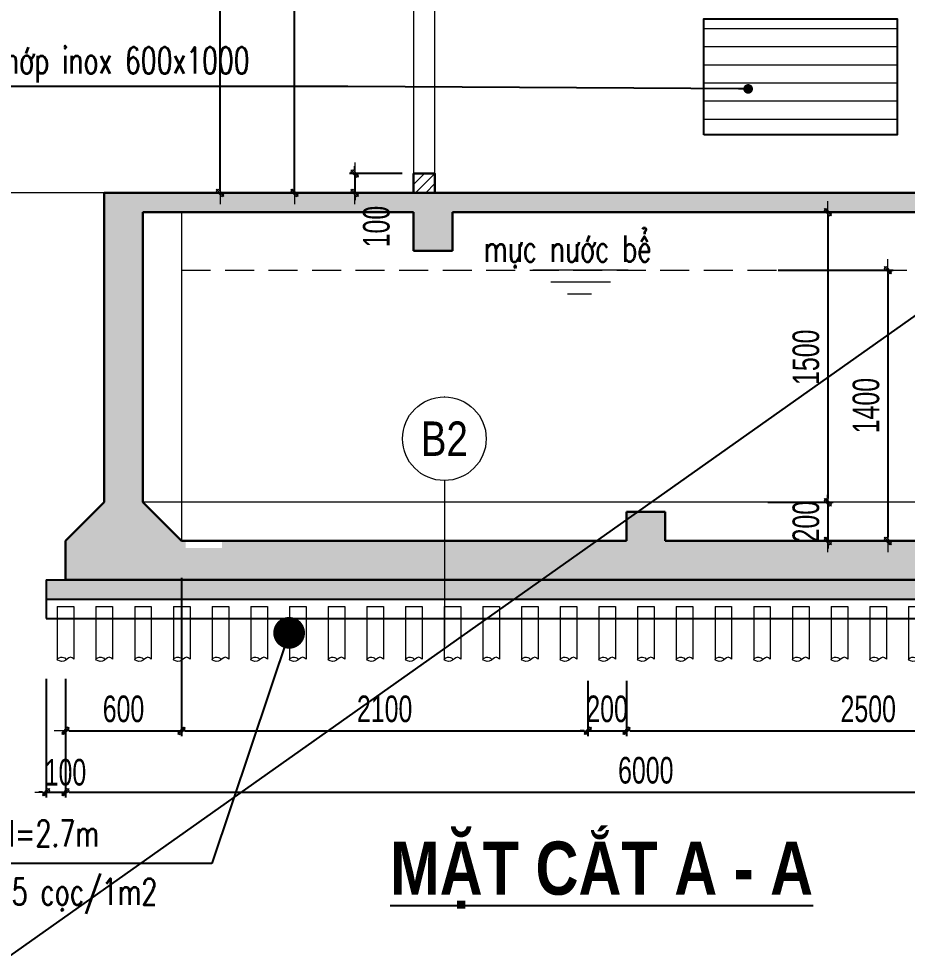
# Model space of a CAD drawing. Header units: millimetres. Extents: x 142758 to 365363, y -504867 to -415100.
# Drawn here: x 232822 to 237415, y -470608 to -465746 of the extents above; entities that cross this region are included whole.
import ezdxf
from ezdxf.enums import TextEntityAlignment as Align

# ---------------------------------------------------------------- set-up
doc = ezdxf.new("R2010")
doc.units = ezdxf.units.MM
doc.header["$LTSCALE"] = 20
doc.header["$MEASUREMENT"] = 0
doc.header["$PDMODE"] = 32
for name, pattern in [('ACAD_ISO07W100', [3, 0, -3]), ('CENTERX2', [4, 2.5, -0.5, 0.5, -0.5]), ('DASHDOT', [1, 0.5, -0.25, 0, -0.25]), ('HIDDEN', [0.375, 0.25, -0.125])]:
    doc.linetypes.add(name, pattern=pattern)
doc.layers.get('Defpoints').update_dxf_attribs({"color": 1})
for name, color, linetype, lineweight in [('A-WIPEOUT', 254, 'ACAD_ISO07W100', 0), ('ISO', 153, 'Continuous', 13), ('LC Dim', 8, 'Continuous', 18), ('LC Hatch', 252, 'Continuous', 9), ('LC ISO', 153, 'Continuous', 13), ('LC MANH DUT', 35, 'HIDDEN', 5), ('LC Net dam 1', 30, 'Continuous', 30), ('LC Net manh', 16, 'Continuous', 5), ('LC Net thay', 7, 'Continuous', 25), ('LC Net truc', 8, 'DASHDOT', 13), ('LC Text1', 3, 'Continuous', 20), ('LC Text2', 7, 'Continuous', 25)]:
    doc.layers.add(name, color=color, linetype=linetype, lineweight=lineweight)
doc.layers.add('KCS_Plotter', color=11, linetype='Continuous', plot=False)
doc.styles.add('General text 2', font='arial_0.ttf')
doc.styles.add('HOATBIF', font='hoatbif.shx', dxfattribs={"width": 0.7})
doc.styles.add('LC 1', font='VHAVANB.TTF')
doc.styles.add('LC 3', font='vnsimli.shx', dxfattribs={"width": 0.75})
doc.styles.add('LC3', font='VHARIALB.TTF', dxfattribs={"width": 0.8})
doc.dimstyles.new('1-100', dxfattribs={"dimscale": 100, "dimtxt": 2.5, "dimasz": 0.35, "dimexe": 0.5, "dimexo": 0, "dimgap": 0.8, "dimtad": 1, "dimdec": 0, "dimzin": 0, "dimdsep": 46, "dimtxsty": 'HOATBIF', "dimblk1": 'DOT', "dimblk2": 'DOT', "dimsah": 1, "dimcen": -1, "dimdle": 1, "dimclrd": 256, "dimclre": 256, "dimclrt": 4, "dimadec": 3, "dimazin": 2, "dimtfac": 0.333333, "dimtdec": 0, "dimtix": 1, "dimtmove": 2, "dimatfit": 3, "dimldrblk": 'DOT', "dimfxl": 1, "dimtvp": 0.833333, "dimtolj": 1, "dimtzin": 0, "dimarcsym": 0})
doc.dimstyles.new('1-100(1-50)', dxfattribs={"dimscale": 50, "dimtxt": 2.5, "dimasz": 0.35, "dimexe": 0.5, "dimexo": 0, "dimgap": 0.8, "dimtad": 1, "dimdec": 0, "dimzin": 0, "dimdsep": 46, "dimtxsty": 'HOATBIF', "dimblk1": 'DOT', "dimblk2": 'DOT', "dimsah": 1, "dimcen": -1, "dimdle": 1, "dimclrd": 256, "dimclre": 256, "dimclrt": 4, "dimadec": 3, "dimazin": 2, "dimtfac": 0.333333, "dimtdec": 0, "dimtix": 1, "dimtmove": 2, "dimatfit": 3, "dimldrblk": 'DOT', "dimfxl": 1, "dimtvp": 0.833333, "dimtolj": 1, "dimtzin": 0, "dimarcsym": 0})
doc.dimstyles.new('MONG', dxfattribs={"dimscale": 50, "dimtxt": 2.5, "dimasz": 0.35, "dimexe": 0.5, "dimexo": 0, "dimgap": 0.8, "dimtad": 1, "dimdec": 0, "dimzin": 0, "dimdsep": 46, "dimtxsty": 'HOATBIF', "dimblk1": 'DOT', "dimblk2": 'DOT', "dimsah": 1, "dimcen": -1, "dimdle": 1, "dimclrd": 256, "dimclre": 256, "dimclrt": 4, "dimadec": 3, "dimazin": 2, "dimtfac": 0.333333, "dimtdec": 0, "dimtix": 1, "dimtmove": 2, "dimatfit": 3, "dimldrblk": 'DOT', "dimfxl": 1, "dimtvp": 0.833333, "dimtolj": 1, "dimtzin": 0, "dimarcsym": 0})

# ---------------------------------------------------------------- blocks, each defined once
blk = doc.blocks.new('DOT')
at = {"layer": 'LC Dim', "color": 4}
blk.add_line((-1, -1), (1, 1), dxfattribs=at)
at = {"layer": 'LC Dim'}
blk.add_line((-3, 0), (3, 0), dxfattribs=at)
at = {"layer": 'LC Dim', "color": 4}
blk.add_lwpolyline([(0.5, 1), (-1, -0.5), (-0.5, -1), (1, 0.5)], close=True, dxfattribs=at)
blk = doc.blocks.new('*D109')
at = {"layer": 'Defpoints', "color": 0, "ltscale": 2, "transparency": 16777216}
for p in [(232963.4, -469159), (233063.4, -469159), (233063.4, -469744.6)]:
    blk.add_point(p, dxfattribs=at)
at = {"layer": 'LC Dim', "lineweight": -2, "ltscale": 2, "transparency": 16777216}
for p, q in [((232963.4, -469159), (232963.4, -469772.1)), ((233063.4, -469159), (233063.4, -469772.1)), ((232944.2, -469744.6), (232924.9, -469744.6)), ((232963.4, -469744.6), (233063.4, -469744.6)), ((233082.7, -469744.6), (233101.9, -469744.6))]:
    blk.add_line(p, q, dxfattribs=at)
at = {"layer": 'LC Dim', "lineweight": -2, "ltscale": 2, "transparency": 16777216, "xscale": 19.25, "yscale": 19.25, "zscale": 19.25}
blk.add_blockref('DOT', (232963.4, -469744.6), dxfattribs=at)
at = {"layer": 'LC Dim', "lineweight": -2, "ltscale": 2, "transparency": 16777216, "xscale": 19.25, "yscale": 19.25, "zscale": 19.25, "rotation": 180}
blk.add_blockref('DOT', (233063.4, -469744.6), dxfattribs=at)
at = {"layer": 'LC Dim', "color": 4, "ltscale": 2, "transparency": 16777216, "insert": (233063.4, -469642.1), "char_height": 137.5, "attachment_point": 5, "style": 'HOATBIF'}
blk.add_mtext('\\A1;100', dxfattribs=at)
blk = doc.blocks.new('_Dot')
at = {"color": 0, "linetype": 'ByBlock', "lineweight": -2}
blk.add_line((-0.5, 0), (-1, 0), dxfattribs=at)
at = {"color": 0, "linetype": 'ByBlock', "const_width": 0.5}
blk.add_lwpolyline([(-0.25, 0, 1), (0.25, 0, 1)], format="xyb", close=True, dxfattribs=at)
blk = doc.blocks.new('TIEUDE1')
at = {"layer": 'LC Text2', "color": 7, "style": 'LC 1'}
blk.add_attdef('TIªU§Ò', text='', height=5, dxfattribs=at).set_placement((0, 0), align=Align.BOTTOM_CENTER)
blk.add_attdef('TL', text='', height=3, dxfattribs=at).set_placement((0, -2), align=Align.TOP_CENTER)
blk = doc.blocks.new('*D115')
at = {"layer": 'Defpoints', "color": 0, "ltscale": 2, "transparency": 16777216}
for p in [(236693.8, -466745.5), (236693.8, -468245.5), (237004.3, -468245.5)]:
    blk.add_point(p, dxfattribs=at)
at = {"layer": 'LC Dim', "lineweight": -2, "ltscale": 2, "transparency": 16777216}
for p, q in [((236693.8, -466745.5), (237031.8, -466745.5)), ((237004.3, -466764.8), (237004.3, -468226.3)), ((236693.8, -468245.5), (237031.8, -468245.5))]:
    blk.add_line(p, q, dxfattribs=at)
at = {"layer": 'LC Dim', "lineweight": -2, "ltscale": 2, "transparency": 16777216, "xscale": 19.25, "yscale": 19.25, "zscale": 19.25}
for p, rotation in [((237004.3, -466745.5), 90), ((237004.3, -468245.5), 270)]:
    blk.add_blockref('DOT', p, dxfattribs=dict(at, rotation=rotation))
at = {"layer": 'LC Dim', "color": 4, "ltscale": 2, "transparency": 16777216, "insert": (236891.6, -467495.5), "char_height": 137.5, "attachment_point": 5, "rotation": 90, "style": 'HOATBIF'}
blk.add_mtext('\\A1;1500', dxfattribs=at)
blk = doc.blocks.new('*D116')
at = {"layer": 'Defpoints', "color": 0, "ltscale": 2, "transparency": 16777216}
for p in [(236693.8, -468245.5), (236693.8, -468445.5), (237004.3, -468445.5)]:
    blk.add_point(p, dxfattribs=at)
at = {"layer": 'LC Dim', "lineweight": -2, "ltscale": 2, "transparency": 16777216}
for p, q in [((237004.3, -468226.3), (237004.3, -468207)), ((236693.8, -468245.5), (237031.8, -468245.5)), ((237004.3, -468245.5), (237004.3, -468445.5)), ((236693.8, -468445.5), (237031.8, -468445.5)), ((237004.3, -468464.8), (237004.3, -468484))]:
    blk.add_line(p, q, dxfattribs=at)
at = {"layer": 'LC Dim', "lineweight": -2, "ltscale": 2, "transparency": 16777216, "xscale": 19.25, "yscale": 19.25, "zscale": 19.25}
for p, rotation in [((237004.3, -468245.5), 270), ((237004.3, -468445.5), 90)]:
    blk.add_blockref('DOT', p, dxfattribs=dict(at, rotation=rotation))
at = {"layer": 'LC Dim', "color": 4, "ltscale": 2, "transparency": 16777216, "insert": (236891.6, -468345.5), "char_height": 137.5, "attachment_point": 5, "rotation": 90, "style": 'HOATBIF'}
blk.add_mtext('\\A1;200', dxfattribs=at)
blk = doc.blocks.new('*U14')
at = {"layer": 'A-WIPEOUT'}
blk.add_lwpolyline([(0, 4.25), (-2.498, 3.438), (-4.042, 1.313), (-4.042, -1.313), (-2.498, -3.438), (0, -4.25), (2.498, -3.438), (4.042, -1.313), (4.042, 1.313), (2.498, 3.438)], close=True, dxfattribs=at)
at = {"layer": 'LC Text1', "style": 'General text 2', "width": 0.8, "flags": 8}
blk.add_attdef('SYMBOL', text='', height=3.5, dxfattribs=at).set_placement((0, 0), align=Align.MIDDLE_CENTER)
blk.add_wipeout([(0, 4.25), (-2.498, 3.438), (-4.042, 1.313), (-4.042, -1.313), (-2.498, -3.438), (0, -4.25), (2.498, -3.438), (4.042, -1.313), (4.042, 1.313), (2.498, 3.438)]).dxf.layer = 'A-WIPEOUT'
at = {"layer": 'LC ISO'}
blk.add_circle((0, 0), 4.25, dxfattribs=at)
blk = doc.blocks.new('*D130')
at = {"layer": 'Defpoints', "color": 0, "ltscale": 2, "transparency": 16777216}
for p in [(236748.2, -467045.5), (236748.2, -468445.5), (237315, -468445.5)]:
    blk.add_point(p, dxfattribs=at)
at = {"layer": 'LC Dim', "lineweight": -2, "ltscale": 2, "transparency": 16777216}
for p, q in [((236748.2, -467045.5), (237342.5, -467045.5)), ((237315, -467064.8), (237315, -468426.3)), ((236748.2, -468445.5), (237342.5, -468445.5))]:
    blk.add_line(p, q, dxfattribs=at)
at = {"layer": 'LC Dim', "lineweight": -2, "ltscale": 2, "transparency": 16777216, "xscale": 19.25, "yscale": 19.25, "zscale": 19.25}
for p, rotation in [((237315, -467045.5), 90), ((237315, -468445.5), 270)]:
    blk.add_blockref('DOT', p, dxfattribs=dict(at, rotation=rotation))
at = {"layer": 'LC Dim', "color": 4, "ltscale": 2, "transparency": 16777216, "insert": (237202.3, -467745.5), "char_height": 137.5, "attachment_point": 5, "rotation": 90, "style": 'HOATBIF'}
blk.add_mtext('\\A1;1400', dxfattribs=at)
blk = doc.blocks.new('*U106')
at = {"layer": 'ISO', "linetype": 'ByBlock', "ltscale": 100}
for p, q in [((-41.4, 143.4), (-41.4, -129.9)), ((-41.4, 143.4), (44.6, 143.4)), ((44.6, 143.4), (44.6, -129.9))]:
    blk.add_line(p, q, dxfattribs=at)
blk.add_spline([(44.6, -129.9), (26.6, -119.9), (-8.4, -139.9), (-41.4, -129.9), (-15.4, -118.4), (6.3, -132.3)], degree=3, dxfattribs=at)
blk = doc.blocks.new('*U107')
at = {"layer": 'LC Dim', "color": 0, "linetype": 'ByBlock', "lineweight": -2, "transparency": 16777216}
for p in [(0, 0), (200, 0), (400, 0), (600, 0), (800, 0), (1000, 0), (1200, 0), (1400, 0), (1600, 0), (1800, 0), (2000, 0), (2200, 0), (2400, 0), (2600, 0), (2800, 0), (3000, 0), (3200, 0), (3400, 0), (3600, 0), (3800, 0), (4000, 0), (4200, 0), (4400, 0), (4600, 0), (4800, 0), (5000, 0), (5200, 0), (5400, 0), (5600, 0), (5800, 0), (6000, 0), (6200, 0), (6400, 0)]:
    blk.add_blockref('*U106', p, dxfattribs=at)
blk = doc.blocks.new('*D168')
at = {"layer": 'Defpoints', "color": 0, "ltscale": 2, "transparency": 16777216}
for p in [(233663.4, -468635.6), (233063.4, -469408.8), (233663.4, -469427.1)]:
    blk.add_point(p, dxfattribs=at)
at = {"layer": 'LC Dim', "lineweight": -2, "ltscale": 2, "transparency": 16777216}
for p, q in [((233663.4, -468635.6), (233663.4, -469454.6)), ((233063.4, -469408.8), (233063.4, -469454.6)), ((233082.7, -469427.1), (233644.2, -469427.1))]:
    blk.add_line(p, q, dxfattribs=at)
at = {"layer": 'LC Dim', "lineweight": -2, "ltscale": 2, "transparency": 16777216, "xscale": 19.25, "yscale": 19.25, "zscale": 19.25, "rotation": 180}
blk.add_blockref('DOT', (233063.4, -469427.1), dxfattribs=at)
at = {"layer": 'LC Dim', "lineweight": -2, "ltscale": 2, "transparency": 16777216, "xscale": 19.25, "yscale": 19.25, "zscale": 19.25}
blk.add_blockref('DOT', (233663.4, -469427.1), dxfattribs=at)
at = {"layer": 'LC Dim', "color": 4, "ltscale": 2, "transparency": 16777216, "insert": (233363.4, -469314.3), "char_height": 137.5, "attachment_point": 5, "style": 'HOATBIF'}
blk.add_mtext('\\A1;600', dxfattribs=at)
blk = doc.blocks.new('*D169')
at = {"layer": 'Defpoints', "color": 0, "ltscale": 0.001, "transparency": 16777216}
for p in [(233663.4, -469168.6), (235763.4, -469168.6), (235763.4, -469427.1)]:
    blk.add_point(p, dxfattribs=at)
at = {"layer": 'LC Dim', "lineweight": -2, "ltscale": 0.001, "transparency": 16777216}
for p, q in [((233663.4, -469168.6), (233663.4, -469454.6)), ((235763.4, -469168.6), (235763.4, -469454.6)), ((233682.7, -469427.1), (235744.2, -469427.1))]:
    blk.add_line(p, q, dxfattribs=at)
at = {"layer": 'LC Dim', "lineweight": -2, "ltscale": 0.001, "transparency": 16777216, "xscale": 19.25, "yscale": 19.25, "zscale": 19.25, "rotation": 180}
blk.add_blockref('DOT', (233663.4, -469427.1), dxfattribs=at)
at = {"layer": 'LC Dim', "lineweight": -2, "ltscale": 0.001, "transparency": 16777216, "xscale": 19.25, "yscale": 19.25, "zscale": 19.25}
blk.add_blockref('DOT', (235763.4, -469427.1), dxfattribs=at)
at = {"layer": 'LC Dim', "color": 4, "ltscale": 0.001, "transparency": 16777216, "insert": (234713.4, -469314.3), "char_height": 137.5, "attachment_point": 5, "style": 'HOATBIF'}
blk.add_mtext('\\A1;2100', dxfattribs=at)
blk = doc.blocks.new('*D170')
at = {"layer": 'Defpoints', "color": 0, "ltscale": 0.001, "transparency": 16777216}
for p in [(235763.4, -469168.6), (235963.4, -469168.6), (235963.4, -469427.1)]:
    blk.add_point(p, dxfattribs=at)
at = {"layer": 'LC Dim', "lineweight": -2, "ltscale": 0.001, "transparency": 16777216}
for p, q in [((235763.4, -469168.6), (235763.4, -469454.6)), ((235963.4, -469168.6), (235963.4, -469454.6)), ((235744.2, -469427.1), (235724.9, -469427.1)), ((235763.4, -469427.1), (235963.4, -469427.1)), ((235982.7, -469427.1), (236001.9, -469427.1))]:
    blk.add_line(p, q, dxfattribs=at)
at = {"layer": 'LC Dim', "lineweight": -2, "ltscale": 0.001, "transparency": 16777216, "xscale": 19.25, "yscale": 19.25, "zscale": 19.25}
blk.add_blockref('DOT', (235763.4, -469427.1), dxfattribs=at)
at = {"layer": 'LC Dim', "lineweight": -2, "ltscale": 0.001, "transparency": 16777216, "xscale": 19.25, "yscale": 19.25, "zscale": 19.25, "rotation": 180}
blk.add_blockref('DOT', (235963.4, -469427.1), dxfattribs=at)
at = {"layer": 'LC Dim', "color": 4, "ltscale": 0.001, "transparency": 16777216, "insert": (235863.4, -469314.3), "char_height": 137.5, "attachment_point": 5, "style": 'HOATBIF'}
blk.add_mtext('\\A1;200', dxfattribs=at)
blk = doc.blocks.new('*D171')
at = {"layer": 'Defpoints', "color": 0, "ltscale": 0.001, "transparency": 16777216}
for p in [(235963.4, -469168.6), (238463.4, -469168.6), (238463.4, -469427.1)]:
    blk.add_point(p, dxfattribs=at)
at = {"layer": 'LC Dim', "lineweight": -2, "ltscale": 0.001, "transparency": 16777216}
for p, q in [((235963.4, -469168.6), (235963.4, -469454.6)), ((238463.4, -469168.6), (238463.4, -469454.6)), ((235982.7, -469427.1), (238444.2, -469427.1))]:
    blk.add_line(p, q, dxfattribs=at)
at = {"layer": 'LC Dim', "lineweight": -2, "ltscale": 0.001, "transparency": 16777216, "xscale": 19.25, "yscale": 19.25, "zscale": 19.25, "rotation": 180}
blk.add_blockref('DOT', (235963.4, -469427.1), dxfattribs=at)
at = {"layer": 'LC Dim', "lineweight": -2, "ltscale": 0.001, "transparency": 16777216, "xscale": 19.25, "yscale": 19.25, "zscale": 19.25}
blk.add_blockref('DOT', (238463.4, -469427.1), dxfattribs=at)
at = {"layer": 'LC Dim', "color": 4, "ltscale": 0.001, "transparency": 16777216, "insert": (237213.4, -469314.3), "char_height": 137.5, "attachment_point": 5, "style": 'HOATBIF'}
blk.add_mtext('\\A1;2500', dxfattribs=at)
blk = doc.blocks.new('*D185')
at = {"layer": 'Defpoints', "color": 0, "transparency": 16777216}
for p in [(233862.4, -463645.5), (234585.5, -463645.5), (234585.5, -466645.5)]:
    blk.add_point(p, dxfattribs=at)
at = {"layer": 'LC Dim', "lineweight": -2, "transparency": 16777216}
for p, q in [((234585.5, -463645.5), (233834.9, -463645.5)), ((233862.4, -466626.3), (233862.4, -463664.8)), ((234585.5, -466645.5), (233834.9, -466645.5))]:
    blk.add_line(p, q, dxfattribs=at)
at = {"layer": 'LC Dim', "lineweight": -2, "transparency": 16777216, "xscale": 19.25, "yscale": 19.25, "zscale": 19.25}
for p, rotation in [((233862.4, -463645.5), 90), ((233862.4, -466645.5), 270)]:
    blk.add_blockref('DOT', p, dxfattribs=dict(at, rotation=rotation))
at = {"layer": 'LC Dim', "color": 4, "transparency": 16777216, "insert": (233749.7, -465145.5), "char_height": 137.5, "attachment_point": 5, "rotation": 90, "style": 'HOATBIF'}
blk.add_mtext('\\A1;3000', dxfattribs=at)
blk = doc.blocks.new('*D186')
at = {"layer": 'Defpoints', "color": 0, "transparency": 16777216}
for p in [(234246.9, -464445.5), (234585.5, -464445.5), (234585.5, -466645.5)]:
    blk.add_point(p, dxfattribs=at)
at = {"layer": 'LC Dim', "lineweight": -2, "transparency": 16777216}
for p, q in [((234585.5, -464445.5), (234219.4, -464445.5)), ((234246.9, -466626.3), (234246.9, -464464.8)), ((234585.5, -466645.5), (234219.4, -466645.5))]:
    blk.add_line(p, q, dxfattribs=at)
at = {"layer": 'LC Dim', "lineweight": -2, "transparency": 16777216, "xscale": 19.25, "yscale": 19.25, "zscale": 19.25}
for p, rotation in [((234246.9, -464445.5), 90), ((234246.9, -466645.5), 270)]:
    blk.add_blockref('DOT', p, dxfattribs=dict(at, rotation=rotation))
at = {"layer": 'LC Dim', "color": 4, "transparency": 16777216, "insert": (234134.1, -465545.5), "char_height": 137.5, "attachment_point": 5, "rotation": 90, "style": 'HOATBIF'}
blk.add_mtext('\\A1;2200', dxfattribs=at)
blk = doc.blocks.new('*D188')
at = {"layer": 'Defpoints', "color": 0, "transparency": 16777216}
for p in [(234804.4, -466545.5), (234558.5, -466645.5), (234804.4, -466645.5)]:
    blk.add_point(p, dxfattribs=at)
at = {"layer": 'LC Dim', "lineweight": -2, "transparency": 16777216}
for p, q in [((234558.5, -466526.3), (234558.5, -466507)), ((234804.4, -466545.5), (234531, -466545.5)), ((234558.5, -466545.5), (234558.5, -466645.5)), ((234804.4, -466645.5), (234531, -466645.5)), ((234558.5, -466664.8), (234558.5, -466684))]:
    blk.add_line(p, q, dxfattribs=at)
at = {"layer": 'LC Dim', "lineweight": -2, "transparency": 16777216, "xscale": 19.25, "yscale": 19.25, "zscale": 19.25}
for p, rotation in [((234558.5, -466545.5), 270), ((234558.5, -466645.5), 90)]:
    blk.add_blockref('DOT', p, dxfattribs=dict(at, rotation=rotation))
at = {"layer": 'LC Dim', "color": 4, "transparency": 16777216, "insert": (234671.2, -466819.8), "char_height": 137.5, "attachment_point": 5, "rotation": 90, "style": 'HOATBIF'}
blk.add_mtext('\\A1;100', dxfattribs=at)
blk = doc.blocks.new('*D191')
at = {"layer": 'Defpoints', "color": 0, "ltscale": 2, "transparency": 16777216}
for p in [(233063.4, -469159), (239063.4, -469168.6), (239063.4, -469744.6)]:
    blk.add_point(p, dxfattribs=at)
at = {"layer": 'LC Dim', "lineweight": -2, "ltscale": 2, "transparency": 16777216}
for p, q in [((233063.4, -469159), (233063.4, -469772.1)), ((239063.4, -469168.6), (239063.4, -469772.1)), ((233082.7, -469744.6), (239044.2, -469744.6))]:
    blk.add_line(p, q, dxfattribs=at)
at = {"layer": 'LC Dim', "lineweight": -2, "ltscale": 2, "transparency": 16777216, "xscale": 19.25, "yscale": 19.25, "zscale": 19.25, "rotation": 180}
blk.add_blockref('DOT', (233063.4, -469744.6), dxfattribs=at)
at = {"layer": 'LC Dim', "lineweight": -2, "ltscale": 2, "transparency": 16777216, "xscale": 19.25, "yscale": 19.25, "zscale": 19.25}
blk.add_blockref('DOT', (239063.4, -469744.6), dxfattribs=at)
at = {"layer": 'LC Dim', "color": 4, "ltscale": 2, "transparency": 16777216, "insert": (236063.4, -469631.8), "char_height": 137.5, "attachment_point": 5, "style": 'HOATBIF'}
blk.add_mtext('\\A1;6000', dxfattribs=at)

msp = doc.modelspace()

# ---------------------------------------------------------------- hatches: boundary and pattern name
at = {"layer": 'LC Hatch'}
h = msp.add_hatch(dxfattribs=at)
h.set_pattern_fill('ANSI31', color=256, scale=750, angle=135, style=0)
h.set_pattern_definition([(180, (395939, -497295.52), (-7e-15, -93.75), [])])
h.paths.add_polyline_path([(237363.4, -465745.5), (236363.4, -465745.5), (236363.4, -466345.5), (237363.4, -466345.5)])
at = {"layer": 'LC Hatch', "ltscale": 2}
h = msp.add_hatch(dxfattribs=at)
h.set_pattern_fill('ANSI31', color=256, scale=300)
h.set_pattern_definition([(45, (592132.42, -114211.84), (-26.5165043, 26.5165043), [])])
h.paths.add_polyline_path([(234973.4, -466645.5), (234863.4, -466645.5), (234863.4, -466545.5), (234973.4, -466545.5)])
h = msp.add_hatch(dxfattribs=at)
h.set_pattern_fill('AR-CONC', color=256, scale=20)
h.set_pattern_definition([(50, (270152.09, -456727.43), (143.45204, -12.55043), [15, -165]), (355, (270152.09, -456727.43), (-27.75027, 150.4384), [12, -132]), (100.4514, (270164.04, -456728.47), (115.7019, 137.8879), [12.74804, -140.2284]), (46.1842, (270152.09, -456687.43), (213.4482, -33.1038), [22.5, -247.5]), (96.6356, (270169.88, -456690.19), (186.9325, 194.8236), [19.122, -210.3426]), (351.1842, (270152.09, -456687.43), (186.9324, 194.8237), [18, -198]), (21, (270172.09, -456697.43), (119.3814, -80.52378), [15, -165]), (326, (270172.09, -456697.43), (48.66307, 145.03), [12, -132]), (71.4514, (270182.04, -456704.14), (168.04453, 64.5061), [12.74804, -140.2284]), (37.5, (270152.09, -456727.43), (2.43197, 66.57877), [0, -130.4, 0, -134, 0, -132.5]), (7.5, (270152.09, -456727.43), (52.61391, 78.88234), [0, -76.4, 0, -127.4, 0, -50.5]), (327.5, (270107.49, -456727.43), (106.76449, -4.510974), [0, -50, 0, -156, 0, -207]), (317.5, (270087.49, -456727.43), (116.63723, 20.021), [0, -65, 0, -103.6, 0, -147])])
h.paths.add_polyline_path([(232963.4, -468645.5), (232963.4, -468745.5), (239163.4, -468745.5), (239163.4, -468645.5)])

# ---------------------------------------------------------------- linework, layer by layer
at = {"layer": 'LC Hatch'}
for p, q in [((235973.1, -467045.5), (235479.7, -467045.5)), ((235880.1, -467107.5), (235572.7, -467107.5)), ((235782.8, -467169.4), (235658.9, -467169.4))]:
    msp.add_line(p, q, dxfattribs=at)
at = {"layer": 'LC ISO', "ltscale": 2}
msp.add_lwpolyline([(234973.4, -464445.5), (234863.4, -464445.5), (234863.4, -466545.5), (234973.4, -466545.5)], close=True, dxfattribs=at)
at = {"layer": 'LC MANH DUT', "ltscale": 30}
msp.add_line((233663.4, -467045.5), (238663.4, -467045.5), dxfattribs=at)
at = {"layer": 'LC Net dam 1'}
for p, q in [((233263.4, -466645.5), (233263.4, -468245.5)), ((233263.4, -466645.5), (237863.4, -466645.5)), ((233463.4, -466745.5), (233463.4, -468245.5)), ((233463.4, -466745.5), (234863.4, -466745.5)), ((234863.4, -466945.5), (234863.4, -466745.5)), ((235063.4, -466745.5), (237963.4, -466745.5)), ((235063.4, -466945.5), (235063.4, -466745.5)), ((234863.4, -466945.5), (235063.4, -466945.5)), ((233063.4, -468445.5), (233263.4, -468245.5)), ((233663.4, -468445.5), (233463.4, -468245.5)), ((235963.4, -468295.5), (235963.4, -468445.5)), ((235963.4, -468295.5), (236163.4, -468295.5)), ((236163.4, -468295.5), (236163.4, -468445.5)), ((233063.4, -468445.5), (233063.4, -468645.5)), ((233663.4, -468445.5), (235963.4, -468445.5)), ((236163.4, -468445.5), (238463.4, -468445.5)), ((233063.4, -468645.5), (239063.4, -468645.5))]:
    msp.add_line(p, q, dxfattribs=at)
msp.add_lwpolyline([(234973.4, -466645.5), (234863.4, -466645.5), (234863.4, -466545.5), (234973.4, -466545.5)], close=True, dxfattribs=at)
at = {"layer": 'LC Net manh'}
for p, q in [((233663.4, -466745.5), (233663.4, -468445.5)), ((238513.6, -468245.5), (233463.4, -468245.5))]:
    msp.add_line(p, q, dxfattribs=at)
at = {"layer": 'LC Net thay'}
for p, q in [((232963.4, -468645.5), (232963.4, -468745.5)), ((232963.4, -468645.5), (239163.4, -468645.5)), ((232963.4, -468745.5), (239163.4, -468745.5)), ((232963.4, -468745.5), (232963.4, -468845.5)), ((232963.4, -468845.5), (239163.4, -468845.5))]:
    msp.add_line(p, q, dxfattribs=at)
msp.add_lwpolyline([(236363.4, -466345.5), (236363.4, -465745.5), (237363.4, -465745.5), (237363.4, -466345.5)], close=True, dxfattribs=at)
at = {"layer": 'LC Net truc', "linetype": 'CENTERX2', "ltscale": 200}
msp.add_line((233263.4, -466645.5), (231489.6, -466645.5), dxfattribs=at)

# ---------------------------------------------------------------- block references
at = {"layer": 'LC Dim'}
msp.add_blockref('*U107', (233062.6, -468927.1), dxfattribs=at)
at = {"layer": 'LC Net manh'}
ref = msp.add_blockref('*U14', (235022, -467916.6), dxfattribs=dict(at, xscale=50.90382884788228, yscale=50.90382884788228, zscale=50.90382884788228))
ref.add_attrib('SYMBOL', 'B2', dxfattribs={"layer": 'LC Text1', "height": 178.16, "style": 'General text 2', "width": 0.8}).set_placement((235022, -467916.6), align=Align.MIDDLE_CENTER)
at = {"layer": 'LC Text2'}
ref = msp.add_blockref('TIEUDE1', (235855.4, -470357.1), dxfattribs=dict(at, xscale=-55.88, yscale=55.88, zscale=55.88))
ref.add_attrib('TIªU§Ò', '%%UMÆT C¾T A - A', dxfattribs={"color": 7, "height": 275.176, "style": 'LC3', "width": 0.8}).set_placement((235834.9, -470357.1), align=Align.BOTTOM_CENTER)

# ---------------------------------------------------------------- texts
at = {"layer": 'LC Text1', "color": 3, "style": 'LC 3', "width": 0.7}
for s, p in [('nan chíp inox 600x1000', (232371.6, -466028.8)), ('mùc n\xadíc bÓ', (235225.9, -467002.2, 0)), ('cäc tre l=2.7m', (232234.5, -470025.7)), ('mËt ®é 25 cäc/1m2', (232165.3, -470327.3))]:
    msp.add_text(s, height=137, dxfattribs=at).set_placement(p)

# ---------------------------------------------------------------- dimensions: what is measured, and where the dimension line sits
at = {"layer": 'LC Dim'}
for base, p2, picture, middle in [((233862.4, -463645.5), (234585.5, -463645.5), '*D185', (233749.7, -465145.5)), ((234246.9, -464445.5), (234585.5, -464445.5), '*D186', (234134.1, -465545.5))]:
    dim = msp.add_linear_dim(base=base, p1=(234585.5, -466645.5), p2=p2, angle=90, dimstyle='1-100(1-50)', override={"dimscale": 55}, dxfattribs=at)
    dim.commit()
    dim.dimension.update_dxf_attribs({"geometry": picture, "text_midpoint": middle})
dim = msp.add_linear_dim(base=(234558.5, -466645.5), p1=(234804.4, -466545.5), p2=(234804.4, -466645.5), angle=90, dimstyle='1-100(1-50)', override={"dimscale": 55, "dimfxl": 0.5, "dimarcsym": 1}, dxfattribs=at)
dim.commit()
dim.dimension.update_dxf_attribs({"geometry": '*D188', "text_midpoint": (234671.2, -466819.8), "dimtype": 160})
at = {"layer": 'LC Dim', "ltscale": 2}
for base, p1, p2, picture, middle in [((237004.3, -468245.5), (236693.8, -466745.5), (236693.8, -468245.5), '*D115', (236891.6, -467495.5)), ((237315, -468445.5), (236748.2, -467045.5), (236748.2, -468445.5), '*D130', (237202.3, -467745.5)), ((237004.3, -468445.5), (236693.8, -468245.5), (236693.8, -468445.5), '*D116', (236891.6, -468345.5))]:
    dim = msp.add_linear_dim(base=base, p1=p1, p2=p2, angle=90, dimstyle='MONG', override={"dimscale": 55}, dxfattribs=at)
    dim.commit()
    dim.dimension.update_dxf_attribs({"geometry": picture, "text_midpoint": middle})
for base, p1, p2, picture, middle in [((233663.4, -469427.1), (233063.4, -469408.8), (233663.4, -468635.6), '*D168', (233363.4, -469314.3)), ((239063.4, -469744.6), (233063.4, -469159), (239063.4, -469168.6), '*D191', (236063.4, -469631.8))]:
    dim = msp.add_linear_dim(base=base, p1=p1, p2=p2, dimstyle='MONG', override={"dimscale": 55}, dxfattribs=at)
    dim.commit()
    dim.dimension.update_dxf_attribs({"geometry": picture, "text_midpoint": middle})
dim = msp.add_linear_dim(base=(233063.4, -469744.6), p1=(232963.4, -469159), p2=(233063.4, -469159), dimstyle='MONG', override={"dimscale": 55}, dxfattribs=at)
dim.commit()
dim.dimension.update_dxf_attribs({"geometry": '*D109', "text_midpoint": (233063.4, -469642.1), "dimtype": 160})
at = {"layer": 'LC Dim', "ltscale": 0.001}
for base, p1, p2, picture, middle in [((235763.4, -469427.1), (233663.4, -469168.6), (235763.4, -469168.6), '*D169', (234713.4, -469314.3)), ((235963.4, -469427.1), (235763.4, -469168.6), (235963.4, -469168.6), '*D170', (235863.4, -469314.3)), ((238463.4, -469427.1), (235963.4, -469168.6), (238463.4, -469168.6), '*D171', (237213.4, -469314.3))]:
    dim = msp.add_linear_dim(base=base, p1=p1, p2=p2, dimstyle='MONG', override={"dimscale": 55}, dxfattribs=at)
    dim.commit()
    dim.dimension.update_dxf_attribs({"geometry": picture, "text_midpoint": middle})

# ---------------------------------------------------------------- leaders
at = {"layer": 'LC Dim'}
msp.add_leader([(236592.5, -466108), (234522.8, -466095.5), (232358.5, -466095.5)], dimstyle='1-100(1-50)', override={"dimasz": 1}, dxfattribs=at)
at = {"layer": 'LC Dim', "ltscale": 50}
msp.add_leader([(234219.6, -468920.4), (233819.9, -470112.4), (232105.3, -470112.4)], dimstyle='1-100', override={"dimscale": 82, "dimtxt": 2.2, "dimasz": 2, "dimlfac": 0.166667}, dxfattribs=at)

# ---------------------------------------------------------------- next in the draw order: hatches: boundary and pattern name
at = {"layer": 'LC Hatch', "ltscale": 0.001}
h = msp.add_hatch(dxfattribs=at)
h.set_pattern_fill('BTCT', color=256, scale=30)
h.set_pattern_definition([(50, (-312913.87, -768608.17), (215.178055, -18.82564), [22.5, -247.5]), (355, (-312913.87, -768608.17), (-41.6254, 225.65764), [18, -198]), (100.4514, (-312895.94, -768609.74), (173.552815, 206.83186), [19.12206, -210.34263]), (46.1842, (-312913.87, -768548.17), (320.17231, -49.6557), [33.75, -371.25]), (96.6356, (-312887.2, -768552.3), (280.39881, 292.23536), [28.68309, -315.5139]), (351.1842, (-312913.87, -768548.17), (280.39858, 292.23558), [27, -297]), (21, (-312883.87, -768563.17), (179.072116, -120.785667), [22.5, -247.5]), (326, (-312883.87, -768563.17), (72.9946, 217.54501), [18, -198]), (71.4514, (-312868.95, -768573.23), (252.06679, 96.75915), [19.12206, -210.34263]), (37.5, (-312913.875, -768608.17), (3.647957, 99.868156), [0, -195.6, 0, -201, 0, -198.75]), (7.5, (-312913.87, -768608.17), (78.920861, 118.323514), [0, -114.6, 0, -191.1, 0, -75.75]), (327.5, (-312980.775, -768608.17), (160.146731, -6.766462), [0, -75, 0, -234, 0, -310.5]), (317.5, (-313010.77, -768608.17), (174.95585, 30.031495), [0, -97.5, 0, -155.4, 0, -220.5]), (45, (-312913.87, -768608.17), (-79.549513, 79.549513), []), (45, (-312860.84, -768608.17), (-79.549513, 79.549513), [])])
h.paths.add_polyline_path([(235063.4, -466745.5), (237963.4, -466745.5), (237963.4, -466545.5), (237863.4, -466545.5), (237863.4, -466645.5), (233263.4, -466645.5), (233263.4, -468245.5), (233063.4, -468445.5), (233063.4, -468645.5), (239063.4, -468645.5), (239063.4, -468445.5), (238863.4, -468245.5), (238863.4, -466645.5), (238753.4, -466645.5), (238753.4, -466545.5), (238663.4, -466545.5), (238663.4, -468245.5), (238463.4, -468445.5), (236163.4, -468445.5), (236163.4, -468295.5), (235963.4, -468295.5), (235963.4, -468445.5), (233663.4, -468445.5), (233463.4, -468245.5), (233463.4, -466745.5), (234863.4, -466745.5), (234863.4, -466945.5), (235063.4, -466945.5)])
h.paths.add_polyline_path([(233872.6, -468481.2), (233872.6, -468445.5), (233685.1, -468445.5), (233685.1, -468481.2)], flags=16)

# ---------------------------------------------------------------- next in the draw order: linework, layer by layer
at = {"layer": 'ISO'}
msp.add_line((235022, -468132.9), (235022, -468987.5), dxfattribs=at)
at = {"layer": 'KCS_Plotter', "ltscale": 2}
msp.add_line((221141.3, -478816.8), (244241.3, -462481.8), dxfattribs=at)

doc.saveas('drawing.dxf')
